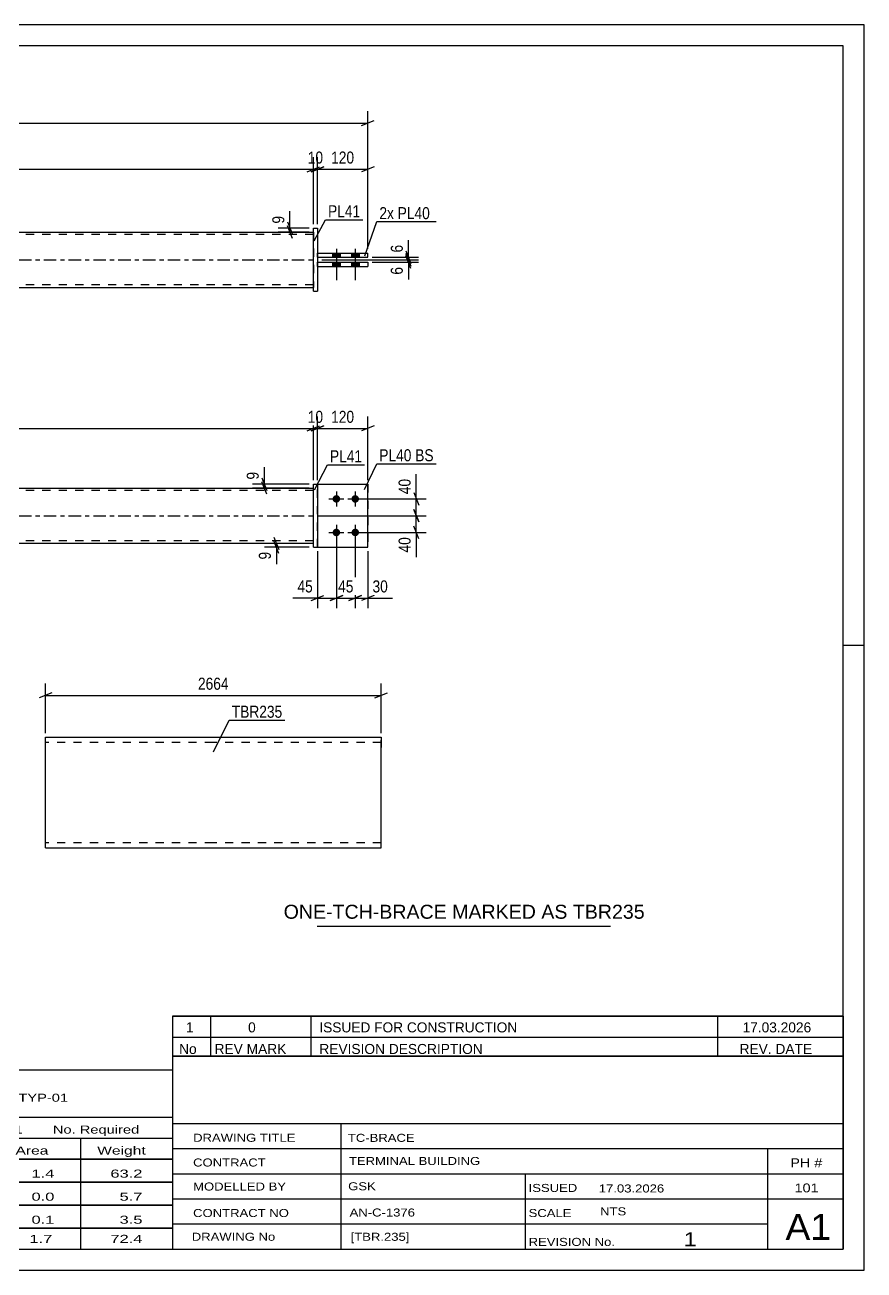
# Model space of a CAD drawing. Header units: millimetres. Extents: x 0 to 420, y 0 to 297.
# Drawn here: x 219.7 to 420, y 0 to 297 of the extents above; entities that cross this region are included whole.
import ezdxf

# ---------------------------------------------------------------- set-up
doc = ezdxf.new("R2010")
doc.units = ezdxf.units.MM
doc.linetypes.add('DXK_LINE_DOT2', pattern=[3.9198, 1.9599, -1.9599])
doc.linetypes.add('DXK_LINE_DOT3', pattern=[5.9187, 2.979, -0.9799, 0.9799, -0.9799])
doc.styles.add('Arial', font='ARIAL.TTF', dxfattribs={"height": 0.2})
doc.styles.add('Arial Narrow', font='ARIALN.TTF', dxfattribs={"height": 0.2})

# ---------------------------------------------------------------- blocks, each defined once
blk = doc.blocks.new('Unknown-582685081-1127')
at = {"color": 5, "linetype": 'Continuous'}
for p, q in [((420, 297), (0, 297)), ((420, 0), (420, 297)), ((415, 292), (5, 292)), ((415, 5), (415, 292)), ((420, 149), (415, 149)), ((5, 5), (415, 5)), ((0, 0), (420, 0))]:
    blk.add_line(p, q, dxfattribs=at)
blk = doc.blocks.new('Bolt-582685081-1413 - 1364')
at = {"linetype": 'Continuous'}
for points in [[(294.07, 184.84), (294.25, 184.82), (294.43, 184.76), (294.59, 184.67), (294.73, 184.54), (294.84, 184.39), (294.92, 184.22), (294.96, 184.03), (294.96, 183.85), (294.92, 183.66), (294.84, 183.49), (294.73, 183.34), (294.59, 183.21), (294.43, 183.12), (294.25, 183.06), (294.07, 183.04), (293.88, 183.06), (293.7, 183.12), (293.54, 183.21), (293.4, 183.34), (293.29, 183.49), (293.21, 183.66), (293.17, 183.85), (293.17, 184.03), (293.21, 184.22), (293.29, 184.39), (293.4, 184.54), (293.54, 184.67), (293.7, 184.76), (293.88, 184.82)], [(298.57, 184.84), (298.75, 184.82), (298.93, 184.76), (299.09, 184.67), (299.23, 184.54), (299.34, 184.39), (299.42, 184.22), (299.46, 184.03), (299.46, 183.85), (299.42, 183.66), (299.34, 183.49), (299.23, 183.34), (299.09, 183.21), (298.93, 183.12), (298.75, 183.06), (298.57, 183.04), (298.38, 183.06), (298.2, 183.12), (298.04, 183.21), (297.9, 183.34), (297.79, 183.49), (297.71, 183.66), (297.67, 183.85), (297.67, 184.03), (297.71, 184.22), (297.79, 184.39), (297.9, 184.54), (298.04, 184.67), (298.2, 184.76), (298.38, 184.82)], [(294.07, 176.84), (294.25, 176.82), (294.43, 176.76), (294.59, 176.67), (294.73, 176.54), (294.84, 176.39), (294.92, 176.22), (294.96, 176.03), (294.96, 175.85), (294.92, 175.66), (294.84, 175.49), (294.73, 175.34), (294.59, 175.21), (294.43, 175.12), (294.25, 175.06), (294.07, 175.04), (293.88, 175.06), (293.7, 175.12), (293.54, 175.21), (293.4, 175.34), (293.29, 175.49), (293.21, 175.66), (293.17, 175.85), (293.17, 176.03), (293.21, 176.22), (293.29, 176.39), (293.4, 176.54), (293.54, 176.67), (293.7, 176.76), (293.88, 176.82)], [(298.57, 176.84), (298.75, 176.82), (298.93, 176.76), (299.09, 176.67), (299.23, 176.54), (299.34, 176.39), (299.42, 176.22), (299.46, 176.03), (299.46, 175.85), (299.42, 175.66), (299.34, 175.49), (299.23, 175.34), (299.09, 175.21), (298.93, 175.12), (298.75, 175.06), (298.57, 175.04), (298.38, 175.06), (298.2, 175.12), (298.04, 175.21), (297.9, 175.34), (297.79, 175.49), (297.71, 175.66), (297.67, 175.85), (297.67, 176.03), (297.71, 176.22), (297.79, 176.39), (297.9, 176.54), (298.04, 176.67), (298.2, 176.76), (298.38, 176.82)]]:
    blk.add_hatch(color=1, dxfattribs=at).paths.add_polyline_path(points)
at = {"color": 1, "linetype": 'Continuous'}
for p, q in [((294.07, 185.74), (294.07, 182.14)), ((298.57, 185.74), (298.57, 182.14)), ((292.27, 183.94), (295.87, 183.94)), ((296.77, 183.94), (300.37, 183.94)), ((292.27, 175.94), (295.87, 175.94)), ((294.07, 177.74), (294.07, 174.14)), ((296.77, 175.94), (300.37, 175.94)), ((298.57, 177.74), (298.57, 174.14))]:
    blk.add_line(p, q, dxfattribs=at)
blk = doc.blocks.new('Part-582685081-1424 - 1364')
at = {"color": 2, "linetype": 'Continuous'}
for p, q in [((288.57, 187.44), (289.57, 187.44)), ((288.57, 172.44), (288.57, 187.44)), ((289.57, 187.44), (289.57, 172.44)), ((288.57, 172.44), (288.57, 172.44)), ((288.57, 172.44), (289.57, 172.44))]:
    blk.add_line(p, q, dxfattribs=at)
at = {"color": 7, "linetype": 'DXK_LINE_DOT2'}
for p, q in [((288.57, 187.44), (289.57, 187.44)), ((288.57, 172.44), (289.57, 172.44))]:
    blk.add_line(p, q, dxfattribs=at)
blk = doc.blocks.new('Part-582685081-1439 - 1364')
at = {"linetype": 'Continuous'}
blk.add_hatch(color=2, dxfattribs=at).paths.add_polyline_path([(142.47, 186.54), (141.67, 187.94), (143.27, 187.94)])
at = {"color": 2, "linetype": 'Continuous'}
for p, q in [((142.47, 186.54), (141.67, 187.94)), ((141.67, 187.94), (143.27, 187.94)), ((143.27, 187.94), (142.47, 186.54)), ((112.47, 186.54), (200.47, 186.54)), ((200.57, 186.54), (288.57, 186.54)), ((200.47, 173.34), (112.47, 173.34)), ((288.57, 173.34), (200.57, 173.34))]:
    blk.add_line(p, q, dxfattribs=at)
at = {"color": 7, "linetype": 'DXK_LINE_DOT2'}
for p, q in [((112.47, 173.34), (112.47, 186.54)), ((200.47, 185.94), (112.47, 185.94)), ((288.57, 185.94), (200.57, 185.94)), ((288.57, 173.34), (288.57, 186.54)), ((200.47, 173.94), (112.47, 173.94)), ((288.57, 173.94), (200.57, 173.94))]:
    blk.add_line(p, q, dxfattribs=at)
at = {"color": 7, "linetype": 'DXK_LINE_DOT3'}
for p, q in [((112.47, 179.94), (200.47, 179.94)), ((200.57, 179.94), (288.57, 179.94))]:
    blk.add_line(p, q, dxfattribs=at)
at = {"color": 2, "linetype": 'Continuous'}
blk.add_circle((142.47, 187.44), 1, dxfattribs=at)
blk = doc.blocks.new('Part-582685081-1444 - 1364')
at = {"color": 2, "linetype": 'Continuous'}
for p, q in [((289.57, 187.44), (301.57, 187.44)), ((301.57, 187.44), (301.57, 187.44)), ((301.57, 172.44), (301.57, 187.44)), ((289.57, 172.44), (301.57, 172.44))]:
    blk.add_line(p, q, dxfattribs=at)
at = {"color": 7, "linetype": 'DXK_LINE_DOT2'}
for p, q in [((289.57, 187.44), (301.57, 187.44)), ((289.57, 172.44), (289.57, 187.44)), ((289.57, 172.44), (289.57, 172.44)), ((289.57, 172.44), (301.57, 172.44))]:
    blk.add_line(p, q, dxfattribs=at)
blk = doc.blocks.new('Part-582685081-1449 - 1364')
at = {"color": 7, "linetype": 'DXK_LINE_DOT2'}
for p, q in [((289.57, 187.44), (301.57, 187.44)), ((289.57, 172.44), (289.57, 187.44)), ((289.57, 187.44), (301.57, 187.44)), ((301.57, 187.44), (301.57, 187.44)), ((301.57, 187.44), (301.57, 172.44)), ((289.57, 172.44), (289.57, 172.44)), ((289.57, 172.44), (301.57, 172.44)), ((289.57, 172.44), (301.57, 172.44))]:
    blk.add_line(p, q, dxfattribs=at)
blk = doc.blocks.new('Part-582685081-1751 - 1745')
at = {"linetype": 'Continuous'}
blk.add_hatch(color=2, dxfattribs=at).paths.add_polyline_path([(142.47, 240.99), (141.67, 242.39), (143.27, 242.39)])
at = {"color": 2, "linetype": 'Continuous'}
for p, q in [((112.47, 247.59), (200.47, 247.59)), ((200.57, 247.59), (288.57, 247.59)), ((142.47, 240.99), (141.67, 242.39)), ((141.67, 242.39), (143.27, 242.39)), ((143.27, 242.39), (142.47, 240.99)), ((112.47, 234.39), (200.47, 234.39)), ((200.57, 234.39), (288.57, 234.39))]:
    blk.add_line(p, q, dxfattribs=at)
at = {"color": 7, "linetype": 'DXK_LINE_DOT2'}
for p, q in [((112.47, 247.59), (112.47, 234.39)), ((200.47, 246.99), (112.47, 246.99)), ((288.57, 246.99), (200.57, 246.99)), ((288.57, 247.59), (288.57, 234.39)), ((200.47, 234.99), (112.47, 234.99)), ((288.57, 234.99), (200.57, 234.99))]:
    blk.add_line(p, q, dxfattribs=at)
at = {"color": 7, "linetype": 'DXK_LINE_DOT3'}
for p, q in [((112.47, 240.99), (200.47, 240.99)), ((200.57, 240.99), (288.57, 240.99))]:
    blk.add_line(p, q, dxfattribs=at)
at = {"color": 2, "linetype": 'Continuous'}
blk.add_circle((142.47, 241.89), 1, dxfattribs=at)
blk = doc.blocks.new('Part-582685081-1756 - 1745')
at = {"color": 2, "linetype": 'Continuous'}
for p, q in [((289.57, 240.39), (301.57, 240.39)), ((289.57, 239.39), (289.57, 240.39)), ((289.57, 239.39), (289.57, 239.39)), ((289.57, 239.39), (301.57, 239.39)), ((301.57, 240.39), (301.57, 239.39))]:
    blk.add_line(p, q, dxfattribs=at)
at = {"color": 7, "linetype": 'DXK_LINE_DOT2'}
for p, q in [((289.57, 240.39), (301.57, 240.39)), ((289.57, 239.39), (301.57, 239.39))]:
    blk.add_line(p, q, dxfattribs=at)
blk = doc.blocks.new('Part-582685081-1761 - 1745')
at = {"color": 2, "linetype": 'Continuous'}
for p, q in [((289.57, 242.59), (301.57, 242.59)), ((289.57, 241.59), (289.57, 242.59)), ((289.57, 241.59), (289.57, 241.59)), ((289.57, 241.59), (301.57, 241.59)), ((301.57, 241.59), (301.57, 242.59))]:
    blk.add_line(p, q, dxfattribs=at)
at = {"color": 7, "linetype": 'DXK_LINE_DOT2'}
for p, q in [((289.57, 242.59), (301.57, 242.59)), ((289.57, 241.59), (301.57, 241.59))]:
    blk.add_line(p, q, dxfattribs=at)
blk = doc.blocks.new('Part-582685081-1766 - 1745')
at = {"color": 2, "linetype": 'Continuous'}
for p, q in [((288.57, 248.49), (288.57, 248.49)), ((288.57, 233.49), (288.57, 248.49)), ((288.57, 248.49), (289.57, 248.49)), ((289.57, 248.49), (289.57, 248.49)), ((289.57, 248.49), (289.57, 233.49)), ((288.57, 233.49), (289.57, 233.49)), ((288.57, 233.49), (288.57, 233.49)), ((289.57, 233.49), (289.57, 233.49))]:
    blk.add_line(p, q, dxfattribs=at)
at = {"color": 7, "linetype": 'DXK_LINE_DOT2'}
for p, q in [((288.57, 248.49), (289.57, 248.49)), ((288.57, 233.49), (289.57, 233.49)), ((289.57, 233.49), (289.57, 233.49))]:
    blk.add_line(p, q, dxfattribs=at)
blk = doc.blocks.new('Bolt-582685081-1782 - 1745')
at = {"linetype": 'Continuous'}
for points in [[(294.97, 242.59), (293.17, 242.59), (293.17, 241.59), (294.97, 241.59)], [(294.97, 242.59), (293.17, 242.59), (293.17, 241.59), (294.97, 241.59)], [(299.47, 242.59), (297.67, 242.59), (297.67, 241.59), (299.47, 241.59)], [(299.47, 242.59), (297.67, 242.59), (297.67, 241.59), (299.47, 241.59)], [(294.97, 240.39), (293.17, 240.39), (293.17, 239.39), (294.97, 239.39)], [(294.97, 240.39), (293.17, 240.39), (293.17, 239.39), (294.97, 239.39)], [(299.47, 240.39), (297.67, 240.39), (297.67, 239.39), (299.47, 239.39)], [(299.47, 240.39), (297.67, 240.39), (297.67, 239.39), (299.47, 239.39)]]:
    blk.add_hatch(color=1, dxfattribs=at).paths.add_polyline_path(points)
at = {"color": 1, "linetype": 'Continuous'}
for p, q in [((294.07, 243.59), (294.07, 236.09)), ((294.07, 243.59), (294.07, 236.09)), ((298.57, 243.59), (298.57, 236.09)), ((298.57, 243.59), (298.57, 236.09)), ((293.17, 242.59), (293.17, 241.59)), ((293.17, 242.59), (293.17, 241.59)), ((294.97, 242.59), (294.97, 241.59)), ((294.97, 242.59), (294.97, 241.59)), ((297.67, 242.59), (297.67, 241.59)), ((297.67, 242.59), (297.67, 241.59)), ((299.47, 242.59), (299.47, 241.59)), ((299.47, 242.59), (299.47, 241.59)), ((293.17, 240.39), (293.17, 239.39)), ((293.17, 240.39), (293.17, 239.39)), ((294.97, 240.39), (294.97, 239.39)), ((294.97, 240.39), (294.97, 239.39)), ((297.67, 240.39), (297.67, 239.39)), ((297.67, 240.39), (297.67, 239.39)), ((299.47, 240.39), (299.47, 239.39)), ((299.47, 240.39), (299.47, 239.39))]:
    blk.add_line(p, q, dxfattribs=at)
blk = doc.blocks.new('Part-582685081-2260 - 2254')
at = {"color": 2, "linetype": 'Continuous'}
for p, q in [((224.64, 100.86), (224.64, 127.08)), ((224.64, 127.08), (264.64, 127.08)), ((264.74, 127.08), (304.74, 127.08)), ((304.74, 127.08), (304.74, 126.9)), ((304.74, 126.9), (304.74, 124.68)), ((304.74, 100.68), (304.74, 124.68)), ((224.64, 100.68), (224.64, 100.86)), ((224.64, 100.68), (264.64, 100.68)), ((264.74, 100.68), (304.74, 100.68))]:
    blk.add_line(p, q, dxfattribs=at)
at = {"color": 7, "linetype": 'DXK_LINE_DOT2'}
for p, q in [((264.64, 125.88), (224.64, 125.88)), ((304.74, 125.88), (264.74, 125.88)), ((304.74, 124.68), (304.74, 126.38)), ((224.64, 101.88), (224.64, 101.97)), ((264.64, 101.88), (224.64, 101.88)), ((304.74, 101.88), (264.74, 101.88)), ((304.74, 101.88), (304.74, 101.97))]:
    blk.add_line(p, q, dxfattribs=at)
blk = doc.blocks.new('StraightDimension-582685081-1681 - 1364')
at = {"color": 7, "linetype": 'Continuous'}
for p, q in [((312.53, 181.44), (313.73, 178.44)), ((289.57, 179.94), (315.53, 179.94)), ((313.13, 175.94), (313.13, 179.94)), ((299.57, 175.94), (315.53, 175.94)), ((313.73, 174.44), (312.53, 177.44))]:
    blk.add_line(p, q, dxfattribs=at)
at = {"color": 0}
blk.add_wipeout([(312.38, 175.41), (308.18, 175.41), (308.18, 170.56), (312.38, 170.56)], dxfattribs=at)
at = {"color": 7, "linetype": 'Continuous'}
blk.add_line((313.13, 175.94), (313.13, 170.03), dxfattribs=at)
blk.add_line((313.13, 175.94), (313.13, 170.03), dxfattribs=at)
at = {"color": 3, "style": 'Arial Narrow'}
blk.add_text('40', height=2.863, rotation=90.0002, dxfattribs=at).set_placement((311.78, 171.16))
blk = doc.blocks.new('StraightDimension-582685081-1502 - 1364')
at = {"color": 7, "linetype": 'Continuous'}
for p, q in [((112.47, 188.44), (112.47, 203.59)), ((288.57, 188.44), (288.57, 203.59)), ((113.97, 201.34), (110.97, 200.14)), ((112.47, 200.74), (288.57, 200.74)), ((287.07, 200.14), (290.07, 201.34))]:
    blk.add_line(p, q, dxfattribs=at)
at = {"color": 0}
blk.add_wipeout([(204.77, 201.49), (204.77, 205.69), (196.26, 205.69), (196.26, 201.49)], dxfattribs=at)
at = {"color": 3, "style": 'Arial Narrow'}
blk.add_text('2664', height=2.863, dxfattribs=at).set_placement((196.86, 202.09))
blk = doc.blocks.new('StraightDimension-582685081-1511 - 1364')
at = {"color": 7, "linetype": 'Continuous'}
for p, q in [((288.57, 188.44), (288.57, 203.59)), ((289.57, 188.44), (289.57, 203.59)), ((287.07, 200.14), (290.07, 201.34)), ((291.07, 201.34), (288.07, 200.14)), ((288.57, 200.74), (289.57, 200.74))]:
    blk.add_line(p, q, dxfattribs=at)
at = {"color": 0}
blk.add_wipeout([(291.49, 201.49), (291.49, 205.69), (286.64, 205.69), (286.64, 201.49)], dxfattribs=at)
at = {"color": 3, "style": 'Arial Narrow'}
blk.add_text('10', height=2.863, dxfattribs=at).set_placement((287.24, 202.09))
blk = doc.blocks.new('StraightDimension-582685081-1529 - 1364')
at = {"color": 7, "linetype": 'Continuous'}
for p, q in [((289.57, 188.44), (289.57, 203.59)), ((301.57, 188.44), (301.57, 203.59)), ((288.07, 200.14), (291.07, 201.34)), ((289.57, 200.74), (301.57, 200.74)), ((303.07, 201.34), (300.07, 200.14))]:
    blk.add_line(p, q, dxfattribs=at)
at = {"color": 0}
blk.add_wipeout([(298.91, 201.49), (298.91, 205.69), (292.22, 205.69), (292.22, 201.49)], dxfattribs=at)
at = {"color": 3, "style": 'Arial Narrow'}
blk.add_text('120', height=2.863, dxfattribs=at).set_placement((292.82, 202.09))
blk = doc.blocks.new('StraightDimension-582685081-1632 - 1364')
at = {"color": 7, "linetype": 'Continuous'}
for p, q in [((287.57, 173.34), (276.92, 173.34)), ((287.57, 172.44), (276.92, 172.44)), ((279.17, 174.84), (280.37, 171.84)), ((280.37, 170.94), (279.17, 173.94)), ((279.77, 172.44), (279.77, 173.34))]:
    blk.add_line(p, q, dxfattribs=at)
at = {"color": 0}
blk.add_wipeout([(279.02, 171.91), (274.82, 171.91), (274.82, 168.89), (279.02, 168.89)], dxfattribs=at)
at = {"color": 7, "linetype": 'Continuous'}
blk.add_line((279.77, 172.44), (279.77, 168.36), dxfattribs=at)
blk.add_line((279.77, 172.44), (279.77, 168.36), dxfattribs=at)
at = {"color": 3, "style": 'Arial Narrow'}
blk.add_text('9', height=2.86, rotation=90.0002, dxfattribs=at).set_placement((278.42, 169.49))
blk = doc.blocks.new('StraightDimension-582685081-1641 - 1364')
at = {"color": 7, "linetype": 'Continuous'}
for p, q in [((298.57, 174.94), (298.57, 157.89)), ((301.57, 171.44), (301.57, 157.89)), ((297.07, 159.69), (300.07, 160.89)), ((303.07, 160.89), (300.07, 159.69)), ((298.57, 160.29), (301.57, 160.29))]:
    blk.add_line(p, q, dxfattribs=at)
at = {"color": 0}
blk.add_wipeout([(306.95, 161.04), (306.95, 165.24), (302.09, 165.24), (302.09, 161.04)], dxfattribs=at)
at = {"color": 7, "linetype": 'Continuous'}
blk.add_line((301.57, 160.29), (307.47, 160.29), dxfattribs=at)
blk.add_line((301.57, 160.29), (307.47, 160.29), dxfattribs=at)
at = {"color": 3, "style": 'Arial Narrow'}
blk.add_text('30', height=2.863, dxfattribs=at).set_placement((302.69, 161.64))
blk = doc.blocks.new('StraightDimension-582685081-1654 - 1364')
at = {"color": 7, "linetype": 'Continuous'}
for p, q in [((294.07, 174.94), (294.07, 157.89)), ((298.57, 174.94), (298.57, 157.89)), ((292.57, 159.69), (295.57, 160.89)), ((300.07, 160.89), (297.07, 159.69)), ((294.07, 160.29), (298.57, 160.29))]:
    blk.add_line(p, q, dxfattribs=at)
at = {"color": 0}
blk.add_wipeout([(298.74, 161.04), (298.74, 165.24), (293.89, 165.24), (293.89, 161.04)], dxfattribs=at)
at = {"color": 3, "style": 'Arial Narrow'}
blk.add_text('45', height=2.863, dxfattribs=at).set_placement((294.49, 161.64))
blk = doc.blocks.new('StraightDimension-582685081-1664 - 1364')
at = {"color": 7, "linetype": 'Continuous'}
for p, q in [((294.07, 174.94), (294.07, 157.89)), ((289.57, 171.44), (289.57, 157.89)), ((288.07, 159.69), (291.07, 160.89)), ((295.57, 160.89), (292.57, 159.69)), ((289.57, 160.29), (294.07, 160.29))]:
    blk.add_line(p, q, dxfattribs=at)
at = {"color": 0}
blk.add_wipeout([(289.04, 161.04), (289.04, 165.24), (284.18, 165.24), (284.18, 161.04)], dxfattribs=at)
at = {"color": 7, "linetype": 'Continuous'}
blk.add_line((289.57, 160.29), (283.66, 160.29), dxfattribs=at)
blk.add_line((289.57, 160.29), (283.66, 160.29), dxfattribs=at)
at = {"color": 3, "style": 'Arial Narrow'}
blk.add_text('45', height=2.863, dxfattribs=at).set_placement((284.78, 161.64))
blk = doc.blocks.new('StraightDimension-582685081-1694 - 1364')
at = {"color": 7, "linetype": 'Continuous'}
for p, q in [((312.53, 185.44), (313.73, 182.44)), ((299.57, 183.94), (315.53, 183.94)), ((313.73, 178.44), (312.53, 181.44)), ((313.13, 179.94), (313.13, 183.94)), ((289.57, 179.94), (315.53, 179.94))]:
    blk.add_line(p, q, dxfattribs=at)
at = {"color": 0}
blk.add_wipeout([(312.38, 189.32), (308.18, 189.32), (308.18, 184.46), (312.38, 184.46)], dxfattribs=at)
at = {"color": 7, "linetype": 'Continuous'}
blk.add_line((313.13, 183.94), (313.13, 189.85), dxfattribs=at)
blk.add_line((313.13, 183.94), (313.13, 189.85), dxfattribs=at)
at = {"color": 3, "style": 'Arial Narrow'}
blk.add_text('40', height=2.863, rotation=90.0002, dxfattribs=at).set_placement((311.78, 185.06))
blk = doc.blocks.new('StraightDimension-582685081-1708 - 1364')
at = {"color": 7, "linetype": 'Continuous'}
for p, q in [((287.57, 187.44), (274.03, 187.44)), ((276.28, 188.94), (277.48, 185.94)), ((277.48, 185.04), (276.28, 188.04)), ((276.88, 186.54), (276.88, 187.44)), ((287.57, 186.54), (274.03, 186.54))]:
    blk.add_line(p, q, dxfattribs=at)
at = {"color": 0}
blk.add_wipeout([(276.13, 190.99), (271.93, 190.99), (271.93, 187.96), (276.13, 187.96)], dxfattribs=at)
at = {"color": 7, "linetype": 'Continuous'}
blk.add_line((276.88, 187.44), (276.88, 191.52), dxfattribs=at)
blk.add_line((276.88, 187.44), (276.88, 191.52), dxfattribs=at)
at = {"color": 3, "style": 'Arial Narrow'}
blk.add_text('9', height=2.86, rotation=90.0002, dxfattribs=at).set_placement((275.53, 188.56))
blk = doc.blocks.new('StraightDimension-582685081-1902 - 1745')
at = {"color": 7, "linetype": 'Continuous'}
for p, q in [((288.57, 249.49), (288.57, 265.43)), ((289.57, 249.49), (289.57, 265.43)), ((287.07, 261.98), (290.07, 263.18)), ((291.07, 263.18), (288.07, 261.98)), ((288.57, 262.58), (289.57, 262.58))]:
    blk.add_line(p, q, dxfattribs=at)
at = {"color": 0}
blk.add_wipeout([(291.49, 263.33), (291.49, 267.53), (286.64, 267.53), (286.64, 263.33)], dxfattribs=at)
at = {"color": 3, "style": 'Arial Narrow'}
blk.add_text('10', height=2.863, dxfattribs=at).set_placement((287.24, 263.93))
blk = doc.blocks.new('StraightDimension-582685081-1787 - 1745')
at = {"color": 7, "linetype": 'Continuous'}
for p, q in [((282.39, 249.99), (283.59, 246.99)), ((287.57, 248.49), (280.14, 248.49)), ((287.57, 247.59), (280.14, 247.59)), ((283.59, 246.09), (282.39, 249.09)), ((282.99, 247.59), (282.99, 248.49))]:
    blk.add_line(p, q, dxfattribs=at)
at = {"color": 0}
blk.add_wipeout([(282.24, 252.04), (278.04, 252.04), (278.04, 249.01), (282.24, 249.01)], dxfattribs=at)
at = {"color": 7, "linetype": 'Continuous'}
blk.add_line((282.99, 248.49), (282.99, 252.56), dxfattribs=at)
blk.add_line((282.99, 248.49), (282.99, 252.56), dxfattribs=at)
at = {"color": 3, "style": 'Arial Narrow'}
blk.add_text('9', height=2.86, rotation=90.0002, dxfattribs=at).set_placement((281.64, 249.61))
blk = doc.blocks.new('StraightDimension-582685081-1798 - 1745')
at = {"color": 7, "linetype": 'Continuous'}
for p, q in [((290.57, 240.99), (313.66, 240.99)), ((310.66, 242.49), (311.86, 239.49)), ((311.86, 238.89), (310.66, 241.89)), ((311.26, 240.39), (311.26, 240.99)), ((302.57, 240.39), (313.66, 240.39))]:
    blk.add_line(p, q, dxfattribs=at)
at = {"color": 0}
blk.add_wipeout([(310.51, 239.86), (306.31, 239.86), (306.31, 236.83), (310.51, 236.83)], dxfattribs=at)
at = {"color": 7, "linetype": 'Continuous'}
blk.add_line((311.26, 240.39), (311.26, 236.31), dxfattribs=at)
blk.add_line((311.26, 240.39), (311.26, 236.31), dxfattribs=at)
at = {"color": 3, "style": 'Arial Narrow'}
blk.add_text('6', height=2.86, rotation=90.0002, dxfattribs=at).set_placement((309.91, 237.43))
blk = doc.blocks.new('StraightDimension-582685081-1807 - 1745')
at = {"color": 7, "linetype": 'Continuous'}
for p, q in [((290.57, 240.99), (313.66, 240.99)), ((302.57, 241.59), (313.66, 241.59)), ((310.66, 243.09), (311.86, 240.09)), ((311.86, 239.49), (310.66, 242.49)), ((311.26, 240.99), (311.26, 241.59))]:
    blk.add_line(p, q, dxfattribs=at)
at = {"color": 0}
blk.add_wipeout([(310.51, 245.14), (306.31, 245.14), (306.31, 242.11), (310.51, 242.11)], dxfattribs=at)
at = {"color": 7, "linetype": 'Continuous'}
blk.add_line((311.26, 241.59), (311.26, 245.66), dxfattribs=at)
blk.add_line((311.26, 241.59), (311.26, 245.66), dxfattribs=at)
at = {"color": 3, "style": 'Arial Narrow'}
blk.add_text('6', height=2.86, rotation=90.0002, dxfattribs=at).set_placement((309.91, 242.71))
blk = doc.blocks.new('StraightDimension-582685081-1892 - 1745')
at = {"color": 7, "linetype": 'Continuous'}
for p, q in [((112.47, 249.49), (112.47, 265.43)), ((288.57, 249.49), (288.57, 265.43)), ((113.97, 263.18), (110.97, 261.98)), ((112.47, 262.58), (288.57, 262.58)), ((287.07, 261.98), (290.07, 263.18))]:
    blk.add_line(p, q, dxfattribs=at)
at = {"color": 0}
blk.add_wipeout([(204.77, 263.33), (204.77, 267.53), (196.26, 267.53), (196.26, 263.33)], dxfattribs=at)
at = {"color": 3, "style": 'Arial Narrow'}
blk.add_text('2664', height=2.863, dxfattribs=at).set_placement((196.86, 263.93))
blk = doc.blocks.new('StraightDimension-582685081-1912 - 1745')
at = {"color": 7, "linetype": 'Continuous'}
for p, q in [((289.57, 249.49), (289.57, 265.43)), ((301.57, 243.59), (301.57, 265.43)), ((288.07, 261.98), (291.07, 263.18)), ((289.57, 262.58), (301.57, 262.58)), ((303.07, 263.18), (300.07, 261.98))]:
    blk.add_line(p, q, dxfattribs=at)
at = {"color": 0}
blk.add_wipeout([(298.91, 263.33), (298.91, 267.53), (292.22, 267.53), (292.22, 263.33)], dxfattribs=at)
at = {"color": 3, "style": 'Arial Narrow'}
blk.add_text('120', height=2.863, dxfattribs=at).set_placement((292.82, 263.93))
blk = doc.blocks.new('StraightDimension-582685081-1923 - 1745')
at = {"color": 7, "linetype": 'Continuous'}
for p, q in [((99.47, 243.59), (99.47, 276.44)), ((301.57, 243.59), (301.57, 276.44)), ((100.97, 274.19), (97.97, 272.99)), ((99.47, 273.59), (301.57, 273.59)), ((300.07, 272.99), (303.07, 274.19))]:
    blk.add_line(p, q, dxfattribs=at)
at = {"color": 0}
blk.add_wipeout([(204.77, 274.34), (204.77, 278.54), (196.26, 278.54), (196.26, 274.34)], dxfattribs=at)
at = {"color": 3, "style": 'Arial Narrow'}
blk.add_text('2924', height=2.863, dxfattribs=at).set_placement((196.86, 274.94))
blk = doc.blocks.new('StraightDimension-582685081-2264 - 2254')
at = {"color": 7, "linetype": 'Continuous'}
for p, q in [((224.64, 128.08), (224.64, 139.93)), ((304.74, 128.08), (304.74, 139.93)), ((226.14, 137.68), (223.14, 136.48)), ((224.64, 137.08), (304.74, 137.08)), ((303.24, 136.48), (306.24, 137.68))]:
    blk.add_line(p, q, dxfattribs=at)
at = {"color": 0}
blk.add_wipeout([(268.95, 137.83), (268.95, 142.03), (260.44, 142.03), (260.44, 137.83)], dxfattribs=at)
at = {"color": 3, "style": 'Arial Narrow'}
blk.add_text('2664', height=2.863, dxfattribs=at).set_placement((261.04, 138.43))
blk = doc.blocks.new('Unknown-582685081-2792')
at = {"color": 7, "linetype": 'Continuous'}
for p, q in [((255, 51.05), (255, 5)), ((255, 51.05), (415, 51.05)), ((415, 51), (415, 5)), ((255, 35), (415, 35)), ((295.14, 35), (295.14, 5)), ((255, 29), (415, 29)), ((397, 5.05), (397, 29.05)), ((255, 23), (415, 23)), ((339.14, 23), (339.14, 5)), ((255, 17), (415, 17)), ((255, 11), (397, 11)), ((255, 5), (415, 5))]:
    blk.add_line(p, q, dxfattribs=at)
at = {"color": 7, "style": 'Arial Narrow'}
for s, height, width, p in [('DRAWING TITLE', 1.9089, 1.425378, (259.88, 30.61)), ('TC-BRACE', 1.909, 1.425378, (296.81, 30.59)), ('TERMINAL BUILDING', 1.9089, 1.425378, (297.06, 25.07)), ('CONTRACT', 1.909, 1.425378, (259.88, 24.71)), ('MODELLED BY', 1.9089, 1.425378, (259.88, 18.98)), ('GSK', 1.909, 1.425378, (296.88, 19.04)), ('ISSUED', 1.909, 1.425378, (339.94, 18.64)), ('17.03.2026', 1.909, 1.425378, (356.69, 18.52)), ('CONTRACT NO', 1.9089, 1.425378, (259.88, 12.66)), ('AN-C-1376', 1.909, 1.425378, (297.23, 12.78)), ('SCALE', 1.909, 1.425378, (339.94, 12.65)), ('A1', 6.204, 1.25, (401.24, 7.2)), ('DRAWING No', 1.909, 1.425378, (259.56, 7)), ('[TBR.235]', 1.909, 1.425378, (297.46, 6.99)), ('1', 3.34, 1.5, (376.91, 5.68)), ('REVISION No.', 1.9089, 1.425378, (339.94, 5.77))]:
    blk.add_text(s, height=height, dxfattribs=dict(at, width=width)).set_placement(p)
at = {"color": 7, "linetype": 'Continuous', "style": 'Arial Narrow'}
for s, height, width, p in [('PH #', 2.1, 1.42538, (402.4, 24.55)), ('101', 2.1, 1.42538, (403.41, 18.55)), ('NTS', 1.909, 1.425378, (357, 13.05))]:
    blk.add_text(s, height=height, dxfattribs=dict(at, width=width)).set_placement(p)
blk = doc.blocks.new('Unknown-582685081-2793')
at = {"color": 7, "linetype": 'Continuous'}
for p, q in [((255, 60.55), (415, 60.55)), ((415, 60.55), (255, 60.55)), ((255, 60.55), (255, 55.55)), ((264, 60.55), (264, 55.55)), ((288, 60.55), (288, 55.55)), ((385, 60.55), (385, 55.55)), ((415, 60.55), (415, 55.55)), ((255, 55.55), (415, 55.55)), ((255, 55.55), (255, 51.05)), ((255, 55.55), (415, 55.55)), ((264, 55.55), (264, 51.05)), ((288, 55.55), (288, 51.05)), ((385, 55.55), (385, 51.05)), ((415, 55.55), (415, 51.05)), ((415, 51.05), (255, 51.05))]:
    blk.add_line(p, q, dxfattribs=at)
at = {"color": 7, "linetype": 'Continuous', "style": 'Arial Narrow'}
for s, height, width, p in [('1', 2.39, 1.196471, (258.16, 56.7)), ('0', 2.39, 1.196471, (273, 56.7)), ('ISSUED FOR CONSTRUCTION', 2.3861, 1.196471, (290, 56.7)), ('17.03.2026', 2.386, 1.196471, (391, 56.7)), ('No', 2.386, 1.2, (256.54, 51.55)), ('REV MARK', 2.386, 1.2, (265, 51.55)), ('REVISION DESCRIPTION', 2.3861, 1.2, (290, 51.55)), ('REV. DATE', 2.386, 1.2, (390.28, 51.55))]:
    blk.add_text(s, height=height, dxfattribs=dict(at, width=width)).set_placement(p)
blk = doc.blocks.new('Unknown-582685081-2794')
at = {"color": 7, "linetype": 'Continuous'}
for p, q in [((95, 47.75), (255, 47.75)), ((95, 36.5), (95, 47.75)), ((255, 47.75), (255, 36.5)), ((95, 36.5), (255, 36.5)), ((95, 36.5), (95, 31.5)), ((255, 36.5), (255, 31.5)), ((95, 31.5), (255, 31.5)), ((95, 31.5), (95, 26.5)), ((119, 31.5), (119, 26.5)), ((154.5, 31.5), (154.5, 26.5)), ((180.5, 31.5), (180.5, 26.5)), ((193.5, 31.5), (193.5, 26.5)), ((211, 31.5), (211, 26.5)), ((233, 31.5), (233, 26.5)), ((255, 31.5), (255, 26.5)), ((95, 26.5), (255, 26.5)), ((95, 26.45), (95, 21.05)), ((95, 26.45), (255, 26.45)), ((119, 26.5), (119, 21)), ((154.5, 26.5), (154.5, 21)), ((180.5, 26.5), (180.5, 21)), ((193.5, 26.5), (193.5, 21)), ((211, 26.5), (211, 21)), ((233, 26.5), (233, 21)), ((255, 26.45), (255, 21.05)), ((95, 21.05), (255, 21.05)), ((95, 20.95), (95, 15.55)), ((95, 20.95), (255, 20.95)), ((119, 21), (119, 15.5)), ((154.5, 21), (154.5, 15.5)), ((180.5, 21), (180.5, 15.5)), ((193.5, 21), (193.5, 15.5)), ((211, 21), (211, 15.5)), ((233, 21), (233, 15.5)), ((255, 20.95), (255, 15.55)), ((95, 15.55), (255, 15.55)), ((95, 15.45), (95, 10.05)), ((95, 15.45), (255, 15.45)), ((119, 15.5), (119, 10)), ((154.5, 15.5), (154.5, 10)), ((180.5, 15.5), (180.5, 10)), ((193.5, 15.5), (193.5, 10)), ((211, 15.5), (211, 10)), ((233, 15.5), (233, 10)), ((255, 15.45), (255, 10.05)), ((95, 10.05), (255, 10.05)), ((95, 10), (255, 10)), ((95, 10), (95, 5)), ((211, 10), (211, 5)), ((233, 10), (233, 5)), ((255, 10), (255, 5)), ((95, 5), (255, 5))]:
    blk.add_line(p, q, dxfattribs=at)
at = {"color": 7, "style": 'Arial Narrow'}
for s, height, width, p in [('GENERAL NOTES & WELD DETAILS :', 2.8633, 1.4, (96.15, 40.06)), ('REFER TYP DRAWING TYP-01', 1.9089, 1.6, (179.7, 40.16)), ("MATERIAL LIST FOR ASSEMBLY MK'D", 1.9089, 1.6, (96.15, 32.56)), ('TBR235', 1.909, 1.794707, (187.59, 32.47)), ('1', 1.91, 1.794707, (217.08, 32.56)), ('No. Required', 1.9089, 1.6, (226.41, 32.56)), ('Mark', 1.909, 1.7, (96.34, 27.5)), ('Profile', 1.909, 1.7, (129.41, 27.5)), ('Material', 1.909, 1.7, (159.54, 27.56)), ('No.', 1.909, 1.7, (184.5, 27.56)), ('Length', 1.909, 1.7, (195, 27.56)), ('Area', 1.909, 1.7, (217.5, 27.56)), ('Weight', 1.909, 1.7, (237, 27.56))]:
    blk.add_text(s, height=height, dxfattribs=dict(at, width=width)).set_placement(p)
at = {"color": 7, "linetype": 'Continuous', "style": 'Arial Narrow'}
for s, height, width, p in [('TBR235', 1.909, 1.794707, (96.5, 22.06)), ('SHS132*6', 1.909, 1.794707, (121, 22.06)), ('E350', 1.909, 1.794707, (160.74, 22.06)), ('1', 1.91, 1.794707, (184.86, 22.06)), ('2664', 1.909, 1.794707, (197.58, 22.06)), ('1.4', 1.909, 1.794707, (221.32, 22.06)), ('63.2', 1.909, 1.794707, (240.14, 22.06)), ('PL40', 1.909, 1.794707, (96.5, 16.56)), ('PL10*120', 1.909, 1.794707, (121, 16.56)), ('E350', 1.909, 1.794707, (160.74, 16.56)), ('4', 1.91, 1.794707, (184.86, 16.56)), ('150', 1.909, 1.794707, (199.77, 16.56)), ('0.0', 1.909, 1.794707, (221.32, 16.56)), ('5.7', 1.909, 1.794707, (242.33, 16.56)), ('PL41', 1.909, 1.794707, (96.5, 11.06)), ('PL10*150', 1.909, 1.794707, (121, 11.06)), ('E350', 1.909, 1.794707, (160.74, 11.06)), ('2', 1.91, 1.794707, (184.86, 11.06)), ('150', 1.909, 1.794707, (199.77, 11.06)), ('0.1', 1.909, 1.794707, (221.32, 11.06)), ('3.5', 1.909, 1.794707, (242.33, 11.06)), ('Total', 1.909, 1.7, (197.33, 6.5)), ('1.7', 1.909, 1.794707, (220.83, 6.5)), ('72.4', 1.909, 1.794707, (240.14, 6.5))]:
    blk.add_text(s, height=height, dxfattribs=dict(at, width=width)).set_placement(p)
blk = doc.blocks.new('Unknown-582685081-2795')
at = {"color": 7, "linetype": 'Continuous'}
blk.add_line((289.5, 82.05), (359.5, 82.05), dxfattribs=at)
at = {"color": 7, "style": 'Arial'}
blk.add_text('ONE-TCH-BRACE MARKED AS TBR235', height=3.3428, dxfattribs=at).set_placement((281.49, 83.8))
blk = doc.blocks.new('Mark-582685081-1420 - 1364')
at = {"color": 0}
blk.add_wipeout([(300.21, 192.69), (300.21, 195.69), (292.54, 195.69), (292.54, 192.69)], dxfattribs=at)
blk.add_wipeout([(300.21, 192.69), (300.21, 195.69), (292.54, 195.69), (292.54, 192.69)], dxfattribs=at)
at = {"color": 30, "linetype": 'Continuous'}
for p, q in [((288.87, 186.14), (291.94, 192.09)), ((291.94, 192.09), (300.81, 192.09))]:
    blk.add_line(p, q, dxfattribs=at)
at = {"color": 3, "style": 'Arial Narrow'}
blk.add_text('PL41', height=2.863, dxfattribs=at).set_placement((292.54, 192.69))
blk = doc.blocks.new('MarkSet-582685081-1730 - 1364')
at = {"color": 0}
blk.add_wipeout([(311.98, 192.92), (311.98, 195.92), (304.31, 195.92), (304.31, 192.92)], dxfattribs=at)
blk.add_wipeout([(311.98, 192.92), (311.98, 195.92), (304.31, 195.92), (304.31, 192.92)], dxfattribs=at)
at = {"color": 30, "linetype": 'Continuous'}
blk.add_line((300.81, 186.16), (303.71, 192.32), dxfattribs=at)
at = {"color": 0}
blk.add_wipeout([(317.26, 192.92), (317.26, 195.92), (312.88, 195.92), (312.88, 192.92)], dxfattribs=at)
blk.add_wipeout([(317.26, 192.92), (317.26, 195.92), (312.88, 195.92), (312.88, 192.92)], dxfattribs=at)
at = {"color": 30, "linetype": 'Continuous'}
blk.add_line((303.71, 192.32), (317.86, 192.32), dxfattribs=at)
at = {"color": 3, "style": 'Arial Narrow'}
for s, p in [('PL40', (304.31, 192.92)), ('BS', (312.88, 192.92))]:
    blk.add_text(s, height=2.863, dxfattribs=at).set_placement(p)
blk = doc.blocks.new('Mark-582685081-1762 - 1745')
at = {"color": 0}
blk.add_wipeout([(299.76, 251.14), (299.76, 254.14), (292.08, 254.14), (292.08, 251.14)], dxfattribs=at)
blk.add_wipeout([(299.76, 251.14), (299.76, 254.14), (292.08, 254.14), (292.08, 251.14)], dxfattribs=at)
at = {"color": 30, "linetype": 'Continuous'}
for p, q in [((288.79, 245.46), (291.48, 250.54)), ((291.48, 250.54), (300.36, 250.54))]:
    blk.add_line(p, q, dxfattribs=at)
at = {"color": 3, "style": 'Arial Narrow'}
blk.add_text('PL41', height=2.863, dxfattribs=at).set_placement((292.08, 251.14))
blk = doc.blocks.new('MarkSet-582685081-1955 - 1745')
at = {"color": 0}
blk.add_wipeout([(307.8, 250.67), (307.8, 253.67), (304.33, 253.67), (304.33, 250.67)], dxfattribs=at)
blk.add_wipeout([(307.8, 250.67), (307.8, 253.67), (304.33, 253.67), (304.33, 250.67)], dxfattribs=at)
at = {"color": 30, "linetype": 'Continuous'}
blk.add_line((300.87, 241.94), (303.73, 250.07), dxfattribs=at)
at = {"color": 0}
blk.add_wipeout([(316.37, 250.67), (316.37, 253.67), (308.7, 253.67), (308.7, 250.67)], dxfattribs=at)
blk.add_wipeout([(316.37, 250.67), (316.37, 253.67), (308.7, 253.67), (308.7, 250.67)], dxfattribs=at)
at = {"color": 30, "linetype": 'Continuous'}
blk.add_line((303.73, 250.07), (317.87, 250.07), dxfattribs=at)
at = {"color": 3, "style": 'Arial Narrow'}
for s, p in [('2x', (304.33, 250.67)), ('PL40', (308.7, 250.67))]:
    blk.add_text(s, height=2.863, dxfattribs=at).set_placement(p)
blk = doc.blocks.new('Mark-582685081-2256 - 2254')
at = {"color": 0}
blk.add_wipeout([(281.16, 131.75), (281.16, 134.75), (269.11, 134.75), (269.11, 131.75)], dxfattribs=at)
blk.add_wipeout([(281.16, 131.75), (281.16, 134.75), (269.11, 134.75), (269.11, 131.75)], dxfattribs=at)
at = {"color": 30, "linetype": 'Continuous'}
for p, q in [((264.74, 123.63), (268.51, 131.15)), ((268.51, 131.15), (281.76, 131.15))]:
    blk.add_line(p, q, dxfattribs=at)
at = {"color": 3, "style": 'Arial Narrow'}
blk.add_text('TBR235', height=2.863, dxfattribs=at).set_placement((269.11, 131.75))

msp = doc.modelspace()

# ---------------------------------------------------------------- block references
for name in ['Unknown-582685081-1127', 'Part-582685081-1751 - 1745', 'Part-582685081-1766 - 1745', 'Bolt-582685081-1782 - 1745', 'Part-582685081-1761 - 1745', 'Part-582685081-1756 - 1745', 'Part-582685081-1439 - 1364', 'Part-582685081-1424 - 1364', 'Part-582685081-1444 - 1364', 'Part-582685081-1449 - 1364', 'Bolt-582685081-1413 - 1364', 'Part-582685081-2260 - 2254', 'Unknown-582685081-2795', 'Unknown-582685081-2793', 'Unknown-582685081-2792', 'Unknown-582685081-2794']:
    msp.add_blockref(name, (0, 0))

# ---------------------------------------------------------------- next in the draw order: block references
for name in ['StraightDimension-582685081-1902 - 1745', 'StraightDimension-582685081-1798 - 1745', 'StraightDimension-582685081-1502 - 1364', 'StraightDimension-582685081-1681 - 1364', 'StraightDimension-582685081-1632 - 1364', 'StraightDimension-582685081-2264 - 2254']:
    msp.add_blockref(name, (0, 0))

# ---------------------------------------------------------------- next in the draw order: block references
for name in ['StraightDimension-582685081-1787 - 1745', 'StraightDimension-582685081-1807 - 1745', 'StraightDimension-582685081-1511 - 1364', 'StraightDimension-582685081-1641 - 1364', 'Mark-582685081-2256 - 2254']:
    msp.add_blockref(name, (0, 0))

# ---------------------------------------------------------------- next in the draw order: block references
for name in ['StraightDimension-582685081-1892 - 1745', 'StraightDimension-582685081-1529 - 1364', 'StraightDimension-582685081-1654 - 1364']:
    msp.add_blockref(name, (0, 0))

# ---------------------------------------------------------------- next in the draw order: block references
for name in ['StraightDimension-582685081-1912 - 1745', 'StraightDimension-582685081-1708 - 1364', 'StraightDimension-582685081-1694 - 1364', 'StraightDimension-582685081-1664 - 1364']:
    msp.add_blockref(name, (0, 0))

# ---------------------------------------------------------------- next in the draw order: block references
for name in ['StraightDimension-582685081-1923 - 1745', 'Mark-582685081-1420 - 1364']:
    msp.add_blockref(name, (0, 0))

# ---------------------------------------------------------------- next in the draw order: block references
for name in ['Mark-582685081-1762 - 1745', 'MarkSet-582685081-1730 - 1364']:
    msp.add_blockref(name, (0, 0))

# ---------------------------------------------------------------- next in the draw order: block references
msp.add_blockref('MarkSet-582685081-1955 - 1745', (0, 0))

doc.saveas('drawing.dxf')
